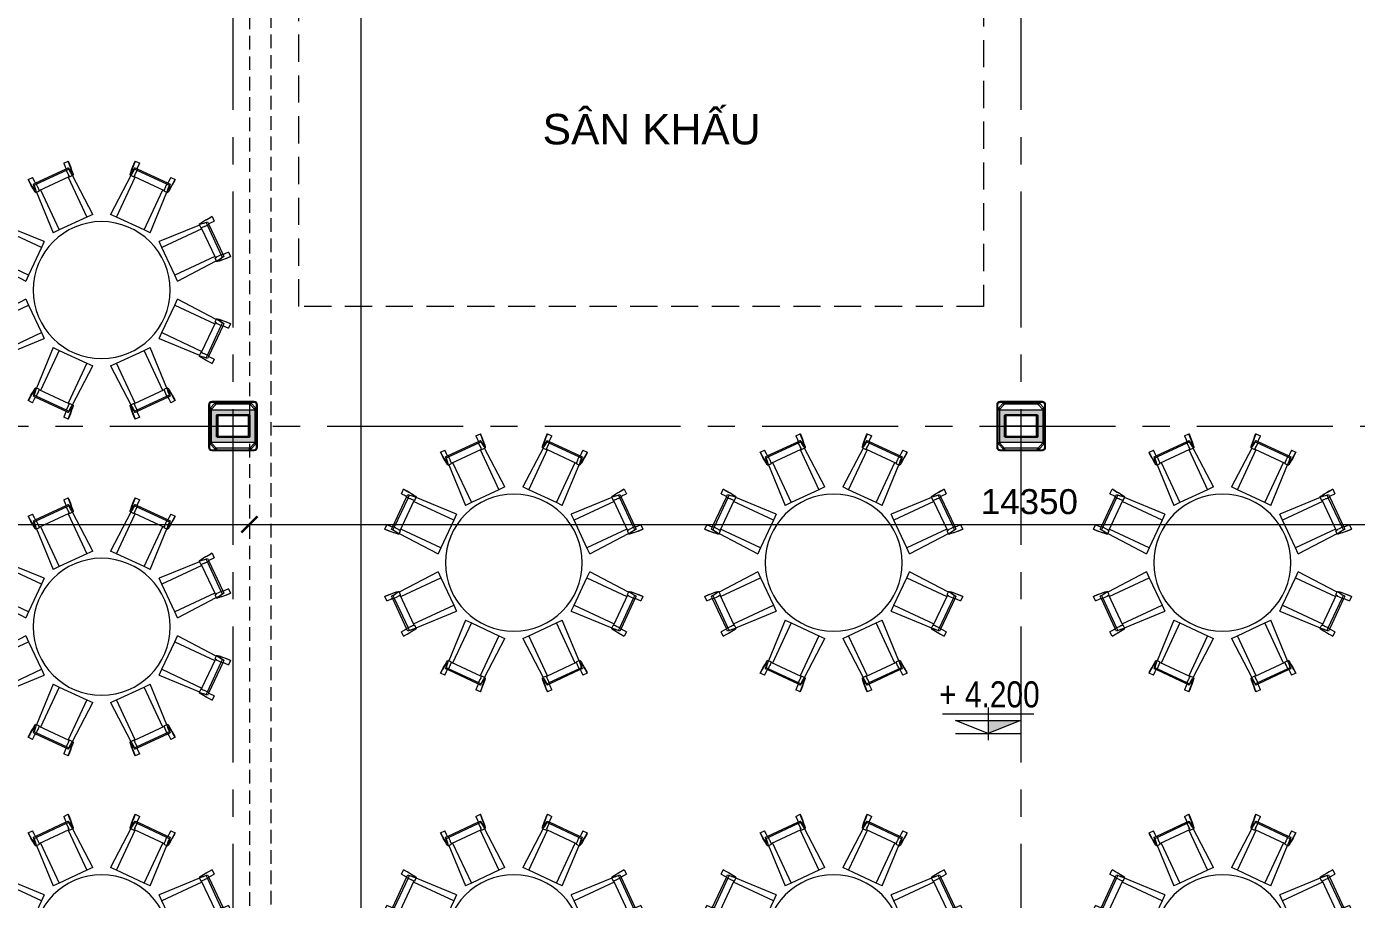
# Model space of a CAD drawing. Header units: millimetres. Extents: x 886808 to 1650903, y -1008069 to 230892.
# Drawn here: x 949019 to 961252, y -420272 to -412246 of the extents above; entities that cross this region are included whole.
import ezdxf

# ---------------------------------------------------------------- set-up
doc = ezdxf.new("R2010")
doc.units = ezdxf.units.MM
doc.linetypes.add('2nd Fl type B$0$$0$3.tuong bao ngoai$0$HIDDEN', pattern=[0.375, 0.25, -0.125])
doc.linetypes.add('CENTER', pattern=[2, 1.25, -0.25, 0.25, -0.25])
doc.layers.get('0').update_dxf_attribs({"lineweight": 0})
for name, color, linetype, lineweight in [('0.NETMANHNHAT-0.05', 251, 'Continuous', 0), ('03- Net Cua- 153', 153, 'Continuous', 9), ('06-Dim', 250, 'Continuous', 0), ('0___TUONG XAY MOI', 10, 'Continuous', 40), ('8l NET TO', 8, 'Continuous', 9), ('A-GLAZ-CURT', 52, 'Continuous', 5), ('A-Wall', 113, 'Continuous', 30), ('A_Dim', 8, 'Continuous', 5), ('ADP_007_text', 7, 'Continuous', 15), ('ADP_137_symbol', 137, 'Continuous', 9), ('DS_Dim', 8, 'Continuous', 0), ('I-FURN', 252, 'Continuous', 5), ('net vl', 33, 'Continuous', 5)]:
    doc.layers.add(name, color=color, linetype=linetype, lineweight=lineweight)
doc.styles.add('ADP_HC_vni_HC', font='')
doc.styles.add('Roof Fl type B$0$GHICHUTHUONG', font='arial.ttf', dxfattribs={"width": 0.8})
doc.styles.add('TIÊU ĐỀ', font='arial.ttf', dxfattribs={"height": 230})
doc.styles.get('ADP_HC_vni_HC').set_extended_font_data('VNI-Helve-Condense')
doc.dimstyles.new('1-100', dxfattribs={"dimtxt": 230, "dimasz": 150, "dimexe": 150, "dimexo": 300, "dimgap": 90, "dimtad": 1, "dimdec": 0, "dimrnd": 5, "dimzin": 0, "dimtxsty": 'TIÊU ĐỀ', "dimblk": 'ARCHTICK', "dimcen": 100, "dimdle": 120, "dimclrd": 256, "dimclre": 256, "dimclrt": 2, "dimadec": 0, "dimazin": 0, "dimtfac": 1, "dimtdec": 0, "dimtix": 1, "dimtmove": 1, "dimatfit": 3, "dimldrblk": 'OPEN30', "dimfxl": 900, "dimtolj": 1, "dimtzin": 0, "dimlwd": 13, "dimlwe": 13, "dimarcsym": 1})

# ---------------------------------------------------------------- blocks, each defined once
blk = doc.blocks.new('cao độ')
at = {"layer": 'ADP_137_symbol'}
blk.add_hatch(color=0, dxfattribs=at).paths.add_polyline_path([(0, 1), (0, 0), (2.5, 1)])
at = {"layer": 'ADP_137_symbol', "color": 0}
for points in [[(-3.5, 1.5), (3.5, 1.5)], [(0, 2), (0, -0.5)], [(-2.5, 1), (2.5, 1), (0, 0), (-2.5, 1)], [(-2.5, 0), (2.5, 0)]]:
    blk.add_lwpolyline(points, dxfattribs=at)
at = {"layer": 'ADP_007_text', "style": 'ADP_HC_vni_HC'}
blk.add_attdef('A', (-3.75, 2), '', height=2, dxfattribs=at)
blk = doc.blocks.new('A$C0DD655ED')
at = {"layer": 'A_Dim', "transparency": 33554636}
h = blk.add_hatch(dxfattribs=at)
h.set_pattern_fill('ANGLE', color=256)
h.set_pattern_definition([(0, (4687050.9006, -31895392.7794), (0, 6.985), [5.08, -1.905]), (90, (4687050.9006, -31895392.7794), (-6.985, 4e-16), [5.08, -1.905])])
h.paths.add_polyline_path([(25, 375), (425, 375), (425, 75), (25, 75)])
h.paths.add_polyline_path([(75, 325), (375, 325), (375, 125), (75, 125)], flags=16)
at = {"layer": '03- Net Cua- 153', "linetype": 'Continuous', "transparency": 33554636}
for p, q in [((125, 442), (125, 450)), ((125, 442), (125, 450)), ((128, 442), (128, 450)), ((128, 442), (128, 450)), ((322, 442), (322, 450)), ((322, 442), (322, 450)), ((325, 442), (325, 450)), ((325, 442), (325, 450)), ((442, 325), (450, 325)), ((442, 322), (450, 322)), ((442, 128), (450, 128)), ((442, 125), (450, 125)), ((125, 8), (125, 0)), ((125, 8), (125, 0)), ((128, 8), (128, 0)), ((128, 8), (128, 0)), ((322, 8), (322, 0)), ((322, 8), (322, 0)), ((325, 8), (325, 0)), ((325, 8), (325, 0))]:
    blk.add_line(p, q, dxfattribs=at)
for points in [[(30, 0), (420, 0, 0.414214), (450, 30), (450, 420, 0.414214), (420, 450), (30, 450, 0.414214), (0, 420), (0, 30, 0.414214)], [(30, 8), (420, 8, 0.414214), (442, 30), (442, 420, 0.414214), (420, 442), (30, 442, 0.414214), (8, 420), (8, 30, 0.414214)]]:
    blk.add_lwpolyline(points, format="xyb", close=True, dxfattribs=at)
at = {"layer": 'A-GLAZ-CURT', "transparency": 33554636}
for points in [[(11, 389), (25, 389), (25, 375), (11, 375)], [(61, 442), (75, 442), (75, 428), (61, 428)], [(389, 442), (375, 442), (375, 428), (389, 428)], [(425, 389), (439, 389), (439, 375), (425, 375)], [(11, 75), (25, 75), (25, 61), (11, 61)], [(61, 8), (75, 8), (75, 22), (61, 22)], [(389, 8), (375, 8), (375, 22), (389, 22)], [(425, 75), (439, 75), (439, 61), (425, 61)]]:
    blk.add_lwpolyline(points, close=True, dxfattribs=at)
at = {"layer": 'A_Dim', "transparency": 33554636}
for points in [[(25, 375), (11, 389)], [(11, 375), (25, 389)], [(15, 389), (61, 438)], [(71, 428), (25, 379)], [(75, 428), (61, 442)], [(61, 428), (75, 442)], [(375, 428), (389, 442)], [(389, 428), (375, 442)], [(379, 428), (425, 379)], [(435, 389), (389, 438)], [(439, 375), (425, 389)], [(425, 375), (439, 389)], [(25, 61), (11, 75)], [(11, 61), (25, 75)], [(15, 61), (61, 12)], [(73, 20), (25, 71)], [(75, 22), (61, 8)], [(61, 22), (75, 8)], [(375, 22), (389, 8)], [(389, 22), (375, 8)], [(377, 20), (425, 71)], [(435, 61), (389, 12)], [(439, 61), (425, 75)], [(425, 61), (439, 75)]]:
    blk.add_lwpolyline(points, dxfattribs=at)
for points in [[(25, 61), (11, 61), (11, 389), (25, 389)], [(25, 375), (425, 375), (425, 75), (25, 75)], [(61, 442), (389, 442), (389, 428), (61, 428)], [(425, 61), (439, 61), (439, 389), (425, 389)], [(75, 325), (375, 325), (375, 125), (75, 125)], [(61, 8), (389, 8), (389, 22), (61, 22)]]:
    blk.add_lwpolyline(points, close=True, dxfattribs=at)
blk = doc.blocks.new('Cafeteria_Table_-_Round_3929 - 54_ Dia_-V26-MẶT BẰNG BỐ TRÍ TẦNG 2')
at = {"layer": 'I-FURN', "transparency": 33554636}
for p, q in [((-452, 986), (-179, 1113)), ((-197, 1168), (-156, 1187)), ((-179, 1113), (-155, 1125)), ((-174, 1101), (-179, 1113)), ((-149, 1112), (-174, 1101)), ((-156, 1187), (-151, 1175)), ((-149, 1112), (-155, 1125)), ((460, 1125), (454, 1112)), ((478, 1101), (454, 1112)), ((455, 1175), (461, 1187)), ((460, 1125), (484, 1113)), ((461, 1187), (502, 1168)), ((484, 1113), (478, 1101)), ((484, 1113), (757, 986)), ((-523, 1016), (-483, 1035)), ((-518, 1004), (-523, 1016)), ((-476, 975), (-452, 986)), ((-446, 974), (-452, 986)), ((-446, 974), (-452, 986)), ((-174, 1101), (-446, 974)), ((-422, 917), (-146, 1046)), ((-157, 1040), (15, 672)), ((-145, 1044), (-143, 1042)), ((-143, 1042), (-112, 1057)), ((-131, 1086), (-124, 1079)), ((-122, 1078), (-121, 1079)), ((70, 697), (-117, 1055)), ((422, 1055), (235, 697)), ((290, 672), (462, 1040)), ((417, 1057), (448, 1042)), ((426, 1079), (427, 1078)), ((429, 1079), (436, 1086)), ((448, 1042), (450, 1044)), ((451, 1046), (726, 917)), ((751, 974), (478, 1101)), ((757, 986), (751, 974)), ((757, 986), (751, 974)), ((757, 986), (781, 975)), ((788, 1035), (828, 1016)), ((828, 1016), (822, 1004)), ((-470, 962), (-476, 975)), ((-446, 974), (-470, 962)), ((-452, 898), (-421, 913)), ((-447, 901), (-294, 528)), ((-432, 942), (-434, 946)), ((-411, 922), (-239, 554)), ((544, 554), (715, 922)), ((598, 528), (752, 901)), ((725, 913), (757, 898)), ((739, 946), (737, 942)), ((775, 962), (751, 974)), ((781, 975), (775, 962)), ((-882, 635), (-863, 676)), ((-863, 676), (-851, 670)), ((-834, 604), (-823, 629)), ((-823, 629), (-810, 623)), ((-810, 623), (-821, 599)), ((-767, 614), (-767, 616)), ((15, 672), (-239, 554)), ((70, 697), (15, 672)), ((290, 672), (235, 697)), ((544, 554), (290, 672)), ((1072, 616), (1072, 614)), ((1115, 623), (1127, 629)), ((1126, 599), (1115, 623)), ((1127, 629), (1139, 604)), ((1156, 670), (1168, 676)), ((1168, 676), (1187, 635)), ((-961, 332), (-834, 604)), ((-821, 598), (-948, 326)), ((-893, 298), (-764, 574)), ((-834, 604), (-821, 599)), ((-834, 604), (-821, 598)), ((-793, 586), (-790, 585)), ((-401, 391), (-770, 563)), ((-760, 573), (-746, 605)), ((-376, 446), (-748, 599)), ((-239, 554), (-294, 528)), ((598, 528), (544, 554)), ((1053, 599), (680, 446)), ((1074, 563), (706, 391)), ((1050, 605), (1065, 573)), ((1069, 574), (1198, 298)), ((1094, 585), (1098, 586)), ((1126, 599), (1139, 604)), ((1126, 598), (1139, 604)), ((1253, 326), (1126, 598)), ((1139, 604), (1266, 332)), ((-401, 391), (-520, 138)), ((-376, 446), (-401, 391)), ((706, 391), (680, 446)), ((824, 138), (706, 391)), ((-1034, 309), (-1016, 349)), ((-1022, 303), (-1034, 309)), ((-972, 308), (-961, 332)), ((-972, 308), (-960, 302)), ((-961, 332), (-948, 326)), ((-948, 326), (-960, 302)), ((-927, 274), (-926, 274)), ((-908, 306), (-904, 304)), ((-904, 264), (-890, 296)), ((-902, 303), (-893, 298)), ((-902, 270), (-545, 83)), ((-890, 296), (-892, 297)), ((-520, 138), (-888, 309)), ((1192, 309), (824, 138)), ((850, 83), (1207, 270)), ((1194, 296), (1209, 264)), ((1196, 297), (1195, 296)), ((1231, 274), (1232, 274)), ((1253, 326), (1266, 332)), ((1265, 302), (1253, 326)), ((1265, 302), (1277, 308)), ((1266, 332), (1277, 308)), ((1320, 349), (1339, 309)), ((1339, 309), (1327, 303)), ((-520, 138), (-545, 83)), ((850, 83), (824, 138)), ((-545, -83), (-902, -270)), ((-545, -83), (-520, -138)), ((824, -138), (850, -83)), ((1207, -270), (850, -83)), ((-888, -309), (-520, -138)), ((-520, -138), (-401, -391)), ((706, -391), (824, -138)), ((824, -138), (1192, -309)), ((-1034, -309), (-1022, -303)), ((-1016, -349), (-1034, -309)), ((-960, -302), (-972, -308)), ((-961, -332), (-972, -308)), ((-948, -326), (-961, -332)), ((-834, -604), (-961, -332)), ((-960, -302), (-948, -326)), ((-948, -326), (-821, -598)), ((-926, -274), (-927, -274)), ((-904, -304), (-908, -306)), ((-890, -296), (-904, -264)), ((-893, -298), (-902, -303)), ((-764, -574), (-893, -298)), ((-892, -297), (-890, -296)), ((1198, -298), (1069, -574)), ((1126, -598), (1253, -326)), ((1266, -332), (1139, -604)), ((1209, -264), (1194, -296)), ((1195, -296), (1196, -297)), ((1232, -274), (1231, -274)), ((1253, -326), (1265, -302)), ((1266, -332), (1253, -326)), ((1277, -308), (1265, -302)), ((1277, -308), (1266, -332)), ((1339, -309), (1320, -349)), ((1327, -303), (1339, -309)), ((-770, -563), (-401, -391)), ((-748, -599), (-376, -446)), ((-401, -391), (-376, -446)), ((680, -446), (706, -391)), ((680, -446), (1053, -599)), ((706, -391), (1074, -563)), ((-821, -598), (-834, -604)), ((-821, -599), (-834, -604)), ((-823, -629), (-834, -604)), ((-821, -599), (-810, -623)), ((-746, -605), (-760, -573)), ((-294, -528), (-447, -901)), ((-239, -554), (-411, -922)), ((-294, -528), (-239, -554)), ((-239, -554), (15, -672)), ((290, -672), (544, -554)), ((544, -554), (598, -528)), ((715, -922), (544, -554)), ((752, -901), (598, -528)), ((1065, -573), (1050, -605)), ((1098, -586), (1094, -585)), ((1115, -623), (1126, -599)), ((1139, -604), (1126, -598)), ((1139, -604), (1126, -599)), ((1139, -604), (1127, -629)), ((-863, -676), (-882, -635)), ((-851, -670), (-863, -676)), ((-810, -623), (-823, -629)), ((-767, -616), (-767, -614)), ((15, -672), (-157, -1040)), ((-117, -1055), (70, -697)), ((15, -672), (70, -697)), ((235, -697), (290, -672)), ((235, -697), (422, -1055)), ((462, -1040), (290, -672)), ((1072, -614), (1072, -616)), ((1127, -629), (1115, -623)), ((1168, -676), (1156, -670)), ((1187, -635), (1168, -676)), ((-476, -975), (-470, -962)), ((-452, -986), (-476, -975)), ((-470, -962), (-446, -974)), ((-462, -920), (-463, -920)), ((-421, -913), (-452, -898)), ((-452, -986), (-446, -974)), ((-452, -986), (-446, -974)), ((-446, -974), (-174, -1101)), ((-146, -1046), (-422, -917)), ((726, -917), (451, -1046)), ((478, -1101), (751, -974)), ((757, -898), (725, -913)), ((751, -974), (775, -962)), ((751, -974), (757, -986)), ((751, -974), (757, -986)), ((781, -975), (757, -986)), ((768, -920), (767, -920)), ((775, -962), (781, -975)), ((-523, -1016), (-518, -1004)), ((-483, -1035), (-523, -1016)), ((-179, -1113), (-452, -986)), ((-179, -1113), (-174, -1101)), ((-174, -1101), (-149, -1112)), ((-143, -1042), (-145, -1044)), ((-112, -1057), (-143, -1042)), ((448, -1042), (417, -1057)), ((450, -1044), (448, -1042)), ((454, -1112), (478, -1101)), ((478, -1101), (484, -1113)), ((757, -986), (484, -1113)), ((828, -1016), (788, -1035)), ((822, -1004), (828, -1016)), ((-156, -1187), (-197, -1168)), ((-155, -1125), (-179, -1113)), ((-151, -1175), (-156, -1187)), ((-155, -1125), (-149, -1112)), ((454, -1112), (460, -1125)), ((461, -1187), (455, -1175)), ((484, -1113), (460, -1125)), ((502, -1168), (461, -1187))]:
    blk.add_line(p, q, dxfattribs=at)
at = {"layer": 'I-FURN', "transparency": 33554636, "flags": 128}
for points in [[(-197, 1168), (-182, 1133), (-174, 1115)], [(-121, 1079), (-122, 1087), (-125, 1101), (-132, 1123), (-143, 1152), (-156, 1187)], [(-155, 1125), (-142, 1102), (-131, 1087)], [(-151, 1175), (-135, 1136), (-124, 1104), (-116, 1081), (-111, 1065), (-111, 1057)], [(-111, 1057), (-115, 1058), (-122, 1068), (-134, 1086), (-149, 1112)], [(416, 1057), (416, 1065), (420, 1081), (428, 1104), (440, 1136), (455, 1175)], [(454, 1112), (439, 1086), (427, 1068), (420, 1058), (416, 1057)], [(461, 1187), (447, 1152), (437, 1123), (430, 1101), (426, 1087), (426, 1079)], [(436, 1087), (446, 1102), (460, 1125)], [(478, 1115), (486, 1133), (502, 1168)], [(-523, 1016), (-505, 983), (-490, 956), (-478, 937), (-469, 925), (-463, 920)], [(-453, 898), (-459, 903), (-468, 916), (-481, 938), (-498, 967), (-518, 1004)], [(-457, 983), (-466, 1001), (-483, 1035)], [(-174, 1101), (-160, 1073), (-153, 1060)], [(-146, 1046), (-152, 1057), (-154, 1060)], [(-151, 1056), (-151, 1054), (-148, 1049)], [(458, 1060), (456, 1057), (451, 1046)], [(452, 1049), (455, 1054), (456, 1056)], [(458, 1060), (465, 1073), (478, 1101)], [(822, 1004), (802, 967), (786, 938), (773, 916), (763, 903), (758, 898)], [(788, 1035), (771, 1001), (762, 983)], [(768, 920), (773, 925), (782, 937), (794, 956), (810, 983), (828, 1016)], [(-463, 920), (-461, 922), (-463, 932), (-468, 950), (-476, 975)], [(-470, 962), (-460, 934), (-454, 913), (-451, 901), (-453, 898)], [(-421, 913), (-421, 915), (-425, 926)], [(730, 926), (726, 915), (726, 913)], [(758, 898), (756, 901), (758, 913), (765, 934), (775, 962)], [(781, 975), (772, 950), (767, 932), (766, 922), (768, 920)], [(-882, 635), (-848, 618), (-831, 609)], [(-767, 616), (-772, 621), (-785, 630), (-804, 642), (-830, 657), (-863, 676)], [(-851, 670), (-815, 650), (-785, 633), (-764, 620), (-751, 611), (-746, 606)], [(-823, 629), (-797, 620), (-780, 615), (-770, 613)], [(-746, 606), (-749, 604), (-761, 606), (-781, 612), (-810, 623)], [(1050, 606), (1056, 611), (1069, 620), (1090, 633), (1119, 650), (1156, 670)], [(1115, 623), (1086, 612), (1066, 606), (1054, 604), (1050, 606)], [(1168, 676), (1135, 657), (1109, 642), (1089, 630), (1077, 621), (1072, 616)], [(1074, 613), (1085, 615), (1102, 620), (1127, 629)], [(1135, 609), (1153, 618), (1187, 635)], [(-776, 579), (-774, 578), (-763, 574), (-761, 573)], [(1066, 573), (1068, 574), (1079, 578)], [(-1034, 309), (-999, 295), (-970, 285), (-949, 278), (-934, 274), (-927, 274)], [(-905, 264), (-913, 264), (-928, 268), (-952, 276), (-983, 288), (-1022, 303)], [(-963, 326), (-981, 334), (-1016, 349)], [(-927, 277), (-934, 284), (-949, 294), (-972, 308)], [(-960, 302), (-933, 286), (-915, 275), (-906, 267), (-905, 264)], [(-908, 306), (-921, 313), (-948, 326)], [(-896, 300), (-902, 303), (-903, 303)], [(1198, 298), (1209, 304), (1213, 306)], [(1209, 304), (1207, 303), (1201, 300)], [(1327, 303), (1288, 288), (1257, 276), (1233, 268), (1217, 264), (1210, 264)], [(1210, 264), (1211, 267), (1220, 275), (1238, 286), (1265, 302)], [(1253, 326), (1226, 313), (1212, 306)], [(1277, 308), (1254, 294), (1239, 284), (1231, 277)], [(1232, 274), (1239, 274), (1254, 278), (1275, 285), (1304, 295), (1339, 309)], [(1320, 349), (1286, 334), (1267, 326)], [(-927, -274), (-934, -274), (-949, -278), (-970, -285), (-999, -295), (-1034, -309)], [(-1022, -303), (-983, -288), (-952, -276), (-928, -268), (-913, -264), (-905, -264)], [(-1016, -349), (-981, -334), (-963, -326)], [(-972, -308), (-949, -294), (-934, -284), (-927, -277)], [(-905, -264), (-906, -267), (-915, -275), (-933, -286), (-960, -302)], [(-948, -326), (-921, -313), (-908, -306)], [(-903, -303), (-902, -303), (-896, -300)], [(1213, -306), (1209, -304), (1198, -298)], [(1201, -300), (1207, -303), (1209, -304)], [(1265, -302), (1238, -286), (1220, -275), (1211, -267), (1210, -264)], [(1210, -264), (1217, -264), (1233, -268), (1257, -276), (1288, -288), (1327, -303)], [(1212, -306), (1226, -313), (1253, -326)], [(1231, -277), (1239, -284), (1254, -294), (1277, -308)], [(1339, -309), (1304, -295), (1275, -285), (1254, -278), (1239, -274), (1232, -274)], [(1267, -326), (1286, -334), (1320, -349)], [(-831, -609), (-848, -618), (-882, -635)], [(-746, -606), (-751, -611), (-764, -620), (-785, -633), (-815, -650), (-851, -670)], [(-810, -623), (-781, -612), (-761, -606), (-749, -604), (-746, -606)], [(-790, -585), (-793, -586), (-795, -587)], [(-761, -573), (-763, -574), (-774, -578), (-776, -579)], [(1050, -606), (1054, -604), (1066, -606), (1086, -612), (1115, -623)], [(1156, -670), (1119, -650), (1090, -633), (1069, -620), (1056, -611), (1050, -606)], [(1079, -578), (1068, -574), (1066, -573)], [(1187, -635), (1153, -618), (1135, -609)], [(-863, -676), (-830, -657), (-804, -642), (-785, -630), (-772, -621), (-767, -616)], [(-770, -613), (-780, -615), (-797, -620), (-823, -629)], [(1072, -616), (1077, -621), (1089, -630), (1109, -642), (1135, -657), (1168, -676)], [(1127, -629), (1102, -620), (1085, -615), (1074, -613)], [(-463, -920), (-469, -925), (-478, -937), (-490, -956), (-505, -983), (-523, -1016)], [(-518, -1004), (-498, -967), (-481, -938), (-468, -916), (-459, -903), (-453, -898)], [(-476, -975), (-468, -950), (-463, -932), (-461, -922)], [(-453, -898), (-451, -901), (-454, -913), (-460, -934), (-470, -962)], [(-434, -947), (-434, -946), (-432, -942)], [(-426, -928), (-425, -926), (-421, -915), (-421, -913)], [(726, -913), (726, -915), (730, -926), (731, -928)], [(737, -942), (739, -946), (739, -947)], [(775, -962), (765, -934), (758, -913), (756, -901), (758, -898)], [(758, -898), (763, -903), (773, -916), (786, -938), (802, -967), (822, -1004)], [(766, -922), (767, -932), (772, -950), (781, -975)], [(828, -1016), (810, -983), (794, -956), (782, -937), (773, -925), (768, -920)], [(-483, -1035), (-466, -1001), (-457, -983)], [(-153, -1060), (-160, -1073), (-174, -1101)], [(-156, -1187), (-143, -1152), (-132, -1123), (-125, -1101), (-122, -1087), (-121, -1079)], [(-121, -1079), (-124, -1079), (-131, -1087), (-142, -1102), (-155, -1125)], [(-154, -1060), (-152, -1057), (-146, -1046)], [(-148, -1049), (-151, -1054), (-151, -1056)], [(-111, -1057), (-111, -1065), (-116, -1081), (-124, -1104), (-135, -1136), (-151, -1175)], [(-149, -1112), (-134, -1086), (-122, -1068), (-115, -1058), (-111, -1057)], [(455, -1175), (440, -1136), (428, -1104), (420, -1081), (416, -1065), (416, -1057)], [(416, -1057), (420, -1058), (427, -1068), (439, -1086), (454, -1112)], [(460, -1125), (446, -1102), (436, -1087), (429, -1079), (426, -1079)], [(426, -1079), (426, -1087), (430, -1101), (437, -1123), (447, -1152), (461, -1187)], [(451, -1046), (456, -1057), (458, -1060)], [(456, -1056), (455, -1054), (452, -1049)], [(478, -1101), (465, -1073), (458, -1060)], [(762, -983), (771, -1001), (788, -1035)], [(-174, -1115), (-182, -1133), (-197, -1168)], [(502, -1168), (486, -1133), (478, -1115)]]:
    blk.add_lwpolyline(points, dxfattribs=at)
at = {"layer": 'I-FURN', "transparency": 33554636}
for start, end in [(0, 180), (180, 0)]:
    blk.add_arc((152, 0), 630, start, end, dxfattribs=at)
for centre, major_axis, start_param, end_param in [((-833, 1797), (-412, 884), 3.410964, 3.51126), ((-833, 1797), (-412, 884), 3.23382, 3.401937), ((1137, 1797), (412, 884), 2.881248, 3.049365), ((1137, 1797), (412, 884), 2.771925, 2.872221), ((-1644, 985), (-884, 412), 2.771925, 2.865674), ((-1644, 985), (-884, 412), 2.881248, 3.049365), ((1949, 985), (884, 412), 3.23382, 3.401937), ((1949, 985), (884, 412), 3.417511, 3.51126), ((-1644, -985), (884, 412), 0.269372, 0.369668), ((-1644, -985), (884, 412), 0.092227, 0.260344), ((1949, -985), (-884, 412), 6.022841, 6.190958), ((1949, -985), (-884, 412), 5.913518, 6.013814), ((-833, -1797), (412, 884), 5.913518, 6.013814), ((-833, -1797), (412, 884), 6.022841, 6.190958), ((1137, -1797), (-412, 884), 0.092227, 0.260344), ((1137, -1797), (-412, 884), 0.269372, 0.369668)]:
    blk.add_ellipse(centre, major_axis=major_axis, ratio=0.007077, start_param=start_param, end_param=end_param, dxfattribs=at)
blk = doc.blocks.new('A$C6383743D')
at = {"layer": 'I-FURN', "transparency": 33554636}
for p in [(5433, 23392, 0), (9225, 20885, 0), (12167, 20885, 0), (15743, 20885, 0), (5433, 20296, 0), (5433, 17385, 0), (9225, 17385, 0), (12167, 17385, 0), (15743, 17385, 0)]:
    blk.add_blockref('Cafeteria_Table_-_Round_3929 - 54_ Dia_-V26-MẶT BẰNG BỐ TRÍ TẦNG 2', p, dxfattribs=at)
blk = doc.blocks.new('*U640')
at = {"layer": '0.NETMANHNHAT-0.05', "color": 251, "linetype": '2nd Fl type B$0$$0$3.tuong bao ngoai$0$HIDDEN', "lineweight": 5, "ltscale": 500, "true_color": 0x636466, "transparency": 33554636}
blk.add_lwpolyline([(22050, 0), (0, 0), (0, 200), (22050, 200)], close=True, dxfattribs=at)
blk = doc.blocks.new('_ArchTick')
at = {"color": 0, "linetype": 'ByBlock', "const_width": 0.15}
blk.add_lwpolyline([(-0.5, -0.5), (0.5, 0.5)], dxfattribs=at)
blk = doc.blocks.new('*D1257')
at = {"layer": 'A_Dim', "lineweight": 13, "transparency": 16777216}
for p, q in [((952097, -433190), (952097, -410900)), ((952018, -411020), (952247, -411020)), ((950992, -433070), (952247, -433070))]:
    blk.add_line(p, q, dxfattribs=at)
at = {"layer": 'Defpoints', "color": 0, "transparency": 16777216}
for p in [(951718, -411020), (952097, -411020), (950692, -433070)]:
    blk.add_point(p, dxfattribs=at)
at = {"layer": 'A_Dim', "lineweight": 13, "transparency": 16777216, "xscale": 150, "yscale": 150, "zscale": 150}
for p, rotation in [((952097, -411020), 90), ((952097, -433070), 270)]:
    blk.add_blockref('_ArchTick', p, dxfattribs=dict(at, rotation=rotation))
at = {"layer": 'A_Dim', "color": 2, "transparency": 16777216, "insert": (951889, -422045), "char_height": 230, "attachment_point": 5, "rotation": 90, "style": 'TIÊU ĐỀ'}
blk.add_mtext('\\A1;22050', dxfattribs=at)
blk = doc.blocks.new('_Open30')
at = {"color": 0, "linetype": 'ByBlock', "lineweight": -2}
for p, q in [((-1, 0.268), (0, 0)), ((0, 0), (-1, -0.268)), ((0, 0), (-1, 0))]:
    blk.add_line(p, q, dxfattribs=at)
blk = doc.blocks.new('*D1264')
at = {"layer": 'A_Dim', "lineweight": 13, "transparency": 16777216}
for p, q in [((951069, -416645), (951069, -416674)), ((940069, -416695), (940069, -416674)), ((939949, -416824), (951189, -416824))]:
    blk.add_line(p, q, dxfattribs=at)
at = {"layer": 'Defpoints', "color": 0, "transparency": 16777216}
for p in [(951069, -416824), (940069, -416995), (951069, -416945)]:
    blk.add_point(p, dxfattribs=at)
at = {"layer": 'A_Dim', "lineweight": 13, "transparency": 16777216, "xscale": 150, "yscale": 150, "zscale": 150, "rotation": 180}
blk.add_blockref('_ArchTick', (940069, -416824), dxfattribs=at)
at = {"layer": 'A_Dim', "lineweight": 13, "transparency": 16777216, "xscale": 150, "yscale": 150, "zscale": 150}
blk.add_blockref('_ArchTick', (951069, -416824), dxfattribs=at)
at = {"layer": 'A_Dim', "color": 2, "transparency": 16777216, "insert": (945569, -416617), "char_height": 230, "attachment_point": 5, "style": 'TIÊU ĐỀ'}
blk.add_mtext('\\A1;11000', dxfattribs=at)
blk = doc.blocks.new('*D1265')
at = {"layer": 'A_Dim', "lineweight": 13, "transparency": 16777216}
for p, q in [((951069, -416645), (951069, -416674)), ((965419, -417472), (965419, -416674)), ((950949, -416824), (965539, -416824))]:
    blk.add_line(p, q, dxfattribs=at)
at = {"layer": 'Defpoints', "color": 0, "transparency": 16777216}
for p in [(965419, -416824), (951069, -416945), (965419, -417772)]:
    blk.add_point(p, dxfattribs=at)
at = {"layer": 'A_Dim', "lineweight": 13, "transparency": 16777216, "xscale": 150, "yscale": 150, "zscale": 150, "rotation": 180}
blk.add_blockref('_ArchTick', (951069, -416824), dxfattribs=at)
at = {"layer": 'A_Dim', "lineweight": 13, "transparency": 16777216, "xscale": 150, "yscale": 150, "zscale": 150}
blk.add_blockref('_ArchTick', (965419, -416824), dxfattribs=at)
at = {"layer": 'A_Dim', "color": 2, "transparency": 16777216, "insert": (958244, -416616), "char_height": 230, "attachment_point": 5, "style": 'TIÊU ĐỀ'}
blk.add_mtext('\\A1;14350', dxfattribs=at)
blk = doc.blocks.new('cc')
at = {"layer": 'A-GLAZ-CURT', "transparency": 33554636}
blk.add_lwpolyline([(222569, 39756), (222287, 39756), (222287, 39659), (222278, 39659), (222278, 39859), (222287, 39859), (222287, 39762), (222569, 39762), (222569, 39859), (222578, 39859), (222578, 39659), (222569, 39659)], close=True, dxfattribs=at)
at = {"layer": 'A-Wall', "transparency": 33554636}
blk.add_lwpolyline([(222278, 39659), (222578, 39659), (222578, 39859), (222278, 39859)], close=True, dxfattribs=at)

msp = doc.modelspace()

# ---------------------------------------------------------------- linework, layer by layer
at = {"layer": '0___TUONG XAY MOI', "linetype": '2nd Fl type B$0$$0$3.tuong bao ngoai$0$HIDDEN', "lineweight": 5, "ltscale": 1000, "transparency": 33554636}
msp.add_lwpolyline([(951523.1, -414819.7), (951523.1, -411619.7), (957823.1, -411619.7), (957823.1, -414819.7)], close=True, dxfattribs=at)
at = {"layer": '8l NET TO', "color": 251, "linetype": 'CENTER', "ltscale": 1000, "true_color": 0x636466, "transparency": 33554636}
for p, q in [((950918.6, -447012.7), (950918.6, -401855.7)), ((958168.6, -447012.7), (958168.6, -401855.7)), ((941785.5, -415919.7), (971474.1, -415919.7))]:
    msp.add_line(p, q, dxfattribs=at)

# ---------------------------------------------------------------- block references
at = {"layer": '06-Dim', "ltscale": 50, "transparency": 33554636, "xscale": 120, "yscale": 120, "zscale": 120}
msp.add_blockref('cao độ', (957863.7, -418746.8), dxfattribs=at).add_auto_attribs({'A': '+ 4.200'})
at = {"layer": 'A_Dim', "transparency": 33554636, "xscale": -1, "rotation": 270}
msp.add_blockref('*U640', (951068.6, -433069.7), dxfattribs=at)
at = {"layer": 'A_Dim', "transparency": 33554636}
for p in [(950693.6, -416144.7), (957943.6, -416144.7)]:
    msp.add_blockref('A$C0DD655ED', p, dxfattribs=at)
at = {"layer": 'DS_Dim', "transparency": 33554636}
for p in [(728490.3, -455678.7), (735740.3, -455678.7)]:
    msp.add_blockref('cc', p, dxfattribs=at)

# ---------------------------------------------------------------- dimensions: what is measured, and where the dimension line sits
at = {"layer": 'A_Dim'}
dim = msp.add_linear_dim(base=(952096.5, -411019.7), p1=(950691.5, -433069.7), p2=(951718, -411019.7), angle=90, dimstyle='1-100', dxfattribs=at)
dim.commit()
dim.dimension.update_dxf_attribs({"geometry": '*D1257', "text_midpoint": (951889.1, -422044.7)})
for base, p1, p2, picture, middle in [((951068.6, -416824), (940068.6, -416995), (951068.6, -416945), '*D1264', (945568.6, -416616.6)), ((965418.6, -416824), (951068.6, -416945), (965418.6, -417771.5), '*D1265', (958243.6, -416616.5))]:
    dim = msp.add_linear_dim(base=base, p1=p1, p2=p2, dimstyle='1-100', dxfattribs=at)
    dim.commit()
    dim.dimension.update_dxf_attribs({"geometry": picture, "text_midpoint": middle})

# ---------------------------------------------------------------- next in the draw order: texts
at = {"layer": 'net vl', "ltscale": 300, "transparency": 33554636, "insert": (954768.5, -413190.9), "char_height": 280.709, "attachment_point": 5, "style": 'Roof Fl type B$0$GHICHUTHUONG', "bg_fill": 2}
msp.add_mtext('{\\W1;SÂN KHẤU}', dxfattribs=at)

# ---------------------------------------------------------------- next in the draw order: block references
at = {"layer": 'A_Dim'}
msp.add_blockref('A$C6383743D', (944124.5, -438061.4, 0), dxfattribs=at)

doc.saveas('drawing.dxf')
